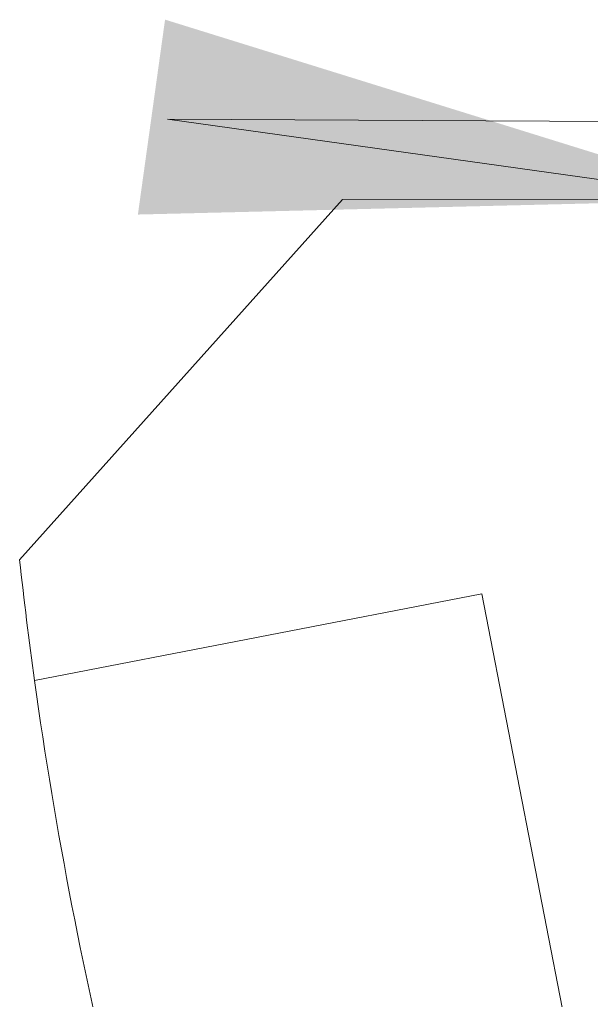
# Model space of a CAD drawing. Header units: centimetres. Extents: x -6122352 to 7132207, y -1694241 to 1947892.
# Drawn here: x -4612 to 3028, y -95150 to -82042 of the extents above; entities that cross this region are included whole.
import ezdxf

# ---------------------------------------------------------------- set-up
doc = ezdxf.new("R2010")
doc.units = ezdxf.units.CM
doc.header["$MEASUREMENT"] = 0
doc.layers.add('23585-XR-AR-DAMAC PLOT LIMITS$0$1-Open Space', color=7, linetype='Continuous', lineweight=5, true_color=0x90cf5a)
doc.layers.add('23585-XR-AR-DAMAC PLOT LIMITS$0$1-Utility', color=7, linetype='Continuous', lineweight=5, true_color=0x8db1ff)
doc.layers.add('@MI-REF LAYER', color=7, linetype='Continuous')
doc.layers.add('A-ANNO-TEXT', color=3, linetype='Continuous', lineweight=25)
doc.styles.add('Gen-Text', font='arial.ttf', dxfattribs={"height": 2.5})
doc.dimstyles.new('Dim Arrow Ann', dxfattribs={"dimtxt": 2.5, "dimasz": 3, "dimexe": 1.5, "dimexo": 1.5, "dimgap": 1, "dimtad": 1, "dimdec": 0, "dimlfac": 1000, "dimzin": 0, "dimdsep": 46, "dimtxsty": 'Gen-Text', "dimblk": 'ARCHTICK', "dimcen": 0, "dimclrd": 7, "dimclre": 7, "dimclrt": 7, "dimadec": 0, "dimazin": 0, "dimtfac": 1, "dimtdec": 0, "dimtofl": 0, "dimtmove": 2, "dimatfit": 3, "dimfxl": 1, "dimtolj": 1, "dimtzin": 0, "dimlwd": 0, "dimlwe": 0, "dimarcsym": 0})

# ---------------------------------------------------------------- blocks, each defined once
blk = doc.blocks.new('23585-XR-AR-DAMAC PLOT LIMITS')
at = {"layer": '23585-XR-AR-DAMAC PLOT LIMITS$0$1-Open Space', "color": 251, "true_color": 0x636466}
blk.add_lwpolyline([(496481.281, 2768834.086), (496485.333, 2768838.509), (496487.461, 2768840.831), (496505.156, 2768824.617), (496500.977, 2768820.057), (496490.943, 2768817.572, 0.00131), (496483.611, 2768820.243, 0.002559), (496469.246, 2768825.35, -0.016443), (496465.759, 2768826.7, -0.023581), (496460.933, 2768829.028), (496464.117, 2768834.218), (496458.917, 2768837.408), (496455.733, 2768832.217, -0.007148), (496454.409, 2768833.159), (496453.774, 2768839.592), (496457.402, 2768843.552), (496475.098, 2768827.338)], format="xyb", close=True, dxfattribs=at)
at = {"layer": '23585-XR-AR-DAMAC PLOT LIMITS$0$1-Utility', "color": 251, "true_color": 0x636466}
blk.add_lwpolyline([(496464.117, 2768834.218), (496460.933, 2768829.028, -0.026847), (496455.733, 2768832.217), (496458.917, 2768837.408)], format="xyb", close=True, dxfattribs=at)
blk = doc.blocks.new('A$Cf093b529')
at = {"layer": 'A-ANNO-TEXT'}
blk.add_blockref('23585-XR-AR-DAMAC PLOT LIMITS', (-495391.99, -2768603.442), dxfattribs=at)
blk = doc.blocks.new('_ArchTick')
at = {"color": 0, "linetype": 'ByBlock', "const_width": 0.15}
blk.add_lwpolyline([(-0.5, -0.5), (0.5, 0.5)], dxfattribs=at)

msp = doc.modelspace()

# ---------------------------------------------------------------- linework, layer by layer
at = {"layer": '@MI-REF LAYER', "color": 10}
for points in [[(-4611.80551, -89260.90114), (-296.92877, -84447.82254)], [(-4611.80551, -89260.90114), (-296.92866, -84447.82264)]]:
    msp.add_lwpolyline(points, dxfattribs=at)

# ---------------------------------------------------------------- block references
at = {"layer": '@MI-REF LAYER', "xscale": 1000, "yscale": 1000, "zscale": 1000, "rotation": 312.4882903633292}
msp.add_blockref('A$Cf093b529', (-891608.73293, 539022.72011), dxfattribs=at)

# ---------------------------------------------------------------- leaders
at = {"annotation_type": 0, "has_hookline": 1, "hookline_direction": 0, "text_width": 2371.36364, "horizontal_direction": (0.999988, -0.004816, 0)}
msp.add_leader([(5073.57095, -84448.35956), (-2633.87586, -83374.4594), (5366.03136, -83412.98831)], dimstyle='Dim Arrow Ann', override={"dimscale": 0, "dimasz": 8000, "dimtad": 0}, dxfattribs=at)

doc.saveas('drawing.dxf')
